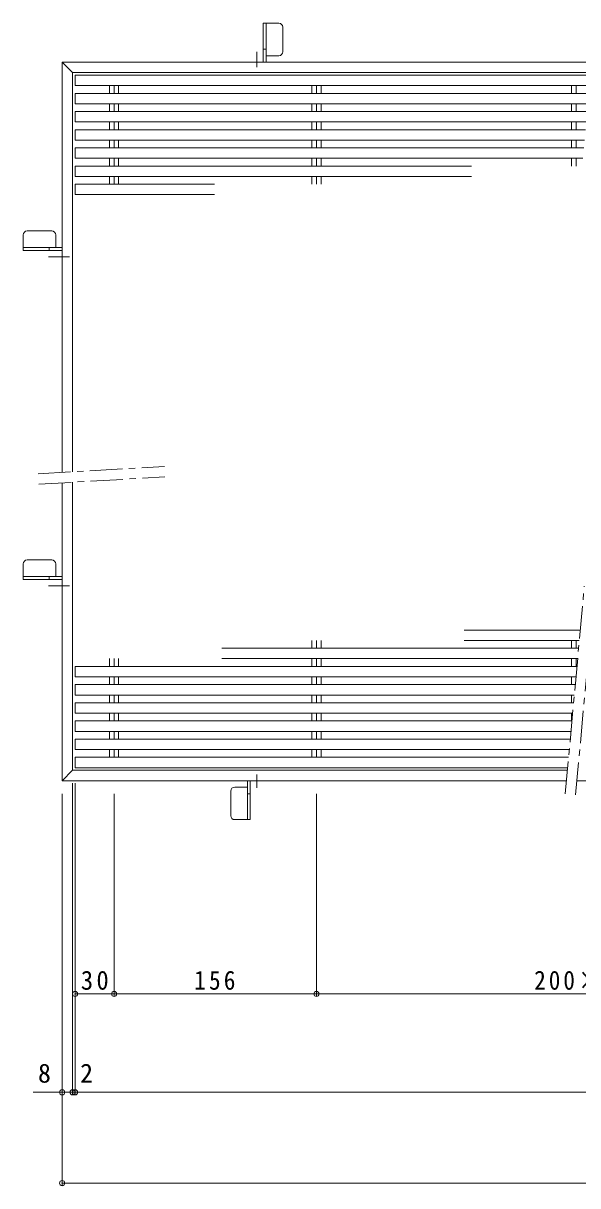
# Model space of a CAD drawing. Units: millimetres at full size, sheet at 1:5. Extents: x -951 to 1099, y -967 to 875.
# Drawn here: x -951 to -524, y -40 to 855 of the extents above; entities that cross this region are included whole.
import ezdxf
from ezdxf.enums import TextEntityAlignment as Align

# ---------------------------------------------------------------- set-up
doc = ezdxf.new("R2010")
doc.units = ezdxf.units.MM
doc.header["$LTSCALE"] = 5
doc.header["$PDMODE"] = 32
doc.header["$PDSIZE"] = 4
doc.linetypes.add('CHAIN1', pattern=[8, 5, -1, 1, -1])
for name, color, linetype, lineweight in [('E-1', 2, 'Continuous', 9), ('E-4', 7, 'Continuous', 9), ('E-A', 3, 'Continuous', 9)]:
    doc.layers.add(name, color=color, linetype=linetype, lineweight=lineweight)
doc.styles.add('ＭＳ ゴシック', font='')
doc.styles.get('ＭＳ ゴシック').set_extended_font_data('MS Gothic')

msp = doc.modelspace()

# ---------------------------------------------------------------- linework, layer by layer
at = {"layer": 'E-1'}
for p, q in [((-763.915, 855.226), (-763.915, 825.226)), ((-751.215, 852.226), (-751.215, 833.226)), ((-766.215, 835.226), (-763.915, 835.226)), ((-921.215, 825.226), (-913.215, 817.226)), ((-921.215, 825.226), (-513.231, 825.226)), ((-921.215, 509.197), (-921.215, 825.226)), ((-754.215, 830.226), (-763.915, 830.226)), ((-913.215, 817.226), (-513.962, 817.226)), ((-913.215, 509.663), (-913.215, 817.226)), ((-951.215, 680.226), (-951.215, 692.226)), ((-948.215, 695.226), (-929.215, 695.226)), ((-948.215, 695.226), (-929.215, 695.226)), ((-926.215, 692.226), (-926.215, 682.526)), ((-926.215, 692.226), (-926.215, 682.526)), ((-951.215, 682.526), (-921.215, 682.526)), ((-951.215, 682.526), (-921.215, 682.526)), ((-931.215, 680.226), (-931.215, 682.526)), ((-931.215, 680.226), (-931.215, 682.526)), ((-921.215, 680.226), (-951.215, 680.226)), ((-913.215, 279.791), (-913.215, 501.65)), ((-921.215, 271.791), (-921.215, 501.184)), ((-951.215, 426.791), (-951.215, 438.791)), ((-948.215, 441.791), (-929.215, 441.791)), ((-948.215, 441.791), (-929.215, 441.791)), ((-926.215, 438.791), (-926.215, 429.091)), ((-926.215, 438.791), (-926.215, 429.091)), ((-951.215, 429.091), (-921.215, 429.091)), ((-951.215, 429.091), (-921.215, 429.091)), ((-921.215, 426.791), (-951.215, 426.791)), ((-931.215, 426.791), (-931.215, 429.091)), ((-931.215, 426.791), (-931.215, 429.091)), ((-913.215, 279.791), (-921.215, 271.791)), ((-531.812, 279.791), (-913.215, 279.791)), ((-532.543, 271.791), (-921.215, 271.791)), ((-778.515, 241.791), (-778.515, 271.791)), ((-776.215, 271.791), (-776.215, 241.791)), ((-71.215, 271.791), (-524.509, 271.791)), ((-791.215, 244.791), (-791.215, 263.791)), ((-788.215, 266.791), (-778.515, 266.791)), ((-776.215, 261.791), (-778.515, 261.791)), ((-776.215, 241.791), (-788.215, 241.791))]:
    msp.add_line(p, q, dxfattribs=at)
at = {"layer": 'E-1', "linetype": 'CHAIN1'}
for p, q in [((-771.215, 833.334), (-771.215, 821.28)), ((-931.857, 675.226), (-915.549, 675.226)), ((-931.438, 675.226), (-917.277, 675.226)), ((-939.726, 508.12), (-842.465, 513.783)), ((-939.26, 500.133), (-842, 505.797)), ((-931.857, 421.791), (-915.549, 421.791)), ((-931.438, 421.791), (-917.277, 421.791)), ((-533.462, 261.717), (-518.857, 421.713)), ((-525.495, 260.99), (-510.823, 421.713)), ((-771.215, 266.334), (-771.215, 276.549))]:
    msp.add_line(p, q, dxfattribs=at)
at = {"layer": 'E-1'}
for points in [[(-766.215, 825.226), (-766.215, 855.226), (-754.215, 855.226)], [(-921.215, 680.226), (-951.215, 680.226), (-951.215, 692.226)], [(-921.215, 426.791), (-951.215, 426.791), (-951.215, 438.791)]]:
    msp.add_lwpolyline(points, dxfattribs=at)
for centre, start, end in [((-754.215, 852.226), 0, 90), ((-754.215, 833.226), 270, 0), ((-948.215, 692.226), 90, 180), ((-948.215, 692.226), 90, 180), ((-929.215, 692.226), 0, 90), ((-929.215, 692.226), 0, 90), ((-948.215, 438.791), 90, 180), ((-948.215, 438.791), 90, 180), ((-929.215, 438.791), 0, 90), ((-929.215, 438.791), 0, 90), ((-788.215, 263.791), 90, 180), ((-788.215, 244.791), 180, 270)]:
    msp.add_arc(centre, 3, start, end, dxfattribs=at)
at = {"layer": 'E-4'}
for p, q in [((-913.215, 30.291), (-913.215, 269.791)), ((-911.215, 30.291), (-911.215, 269.791)), ((-921.215, -39.709), (-921.215, 261.791)), ((-881.215, 106.041), (-881.215, 261.791)), ((-725.215, 106.041), (-725.215, 261.791)), ((-911.215, 107.541), (-881.215, 107.541)), ((-881.215, 107.541), (-725.215, 107.541)), ((-943.55, 31.791), (-47.384, 31.791)), ((-921.215, 31.791), (-913.215, 31.791)), ((-913.215, 31.791), (-911.215, 31.791)), ((-921.215, -38.209), (-71.215, -38.209))]:
    msp.add_line(p, q, dxfattribs=at)
msp.add_lwpolyline([(-725.215, 107.541), (-267.215, 107.541), (-111.215, 107.541)], dxfattribs=at)
for p in [(-911.215, 107.541), (-881.215, 107.541), (-725.215, 107.541), (-921.215, 31.791), (-913.215, 31.791), (-911.215, 31.791), (-921.215, -38.209)]:
    msp.add_point(p, dxfattribs=at)
at = {"layer": 'E-A'}
for p, q in [((-911.215, 807.226), (-911.215, 815.226)), ((-911.215, 815.226), (-514.144, 815.226)), ((-911.215, 807.226), (-514.874, 807.226)), ((-884.751, 801.226), (-884.751, 807.226)), ((-881.215, 801.226), (-881.215, 807.226)), ((-877.68, 801.226), (-877.68, 807.226)), ((-728.751, 801.226), (-728.751, 807.226)), ((-725.215, 801.226), (-725.215, 807.226)), ((-721.68, 801.226), (-721.68, 807.226)), ((-528.751, 801.226), (-528.751, 807.226)), ((-525.215, 801.226), (-525.215, 807.226)), ((-911.215, 793.226), (-911.215, 801.226)), ((-911.215, 801.226), (-515.422, 801.226)), ((-911.215, 793.226), (-516.152, 793.226)), ((-884.751, 787.226), (-884.751, 793.226)), ((-881.215, 787.226), (-881.215, 793.226)), ((-877.68, 787.226), (-877.68, 793.226)), ((-728.751, 787.226), (-728.751, 793.226)), ((-725.215, 787.226), (-725.215, 793.226)), ((-721.68, 787.226), (-721.68, 793.226)), ((-528.751, 787.226), (-528.751, 793.226)), ((-525.215, 787.226), (-525.215, 793.226)), ((-911.215, 779.226), (-911.215, 787.226)), ((-911.215, 787.226), (-516.7, 787.226)), ((-911.215, 779.226), (-517.43, 779.226)), ((-884.751, 773.226), (-884.751, 779.226)), ((-881.215, 773.226), (-881.215, 779.226)), ((-877.68, 773.226), (-877.68, 779.226)), ((-728.751, 773.226), (-728.751, 779.226)), ((-725.215, 773.226), (-725.215, 779.226)), ((-721.68, 773.226), (-721.68, 779.226)), ((-528.751, 773.226), (-528.751, 779.226)), ((-525.215, 773.226), (-525.215, 779.226)), ((-911.215, 765.226), (-911.215, 773.226)), ((-911.215, 773.226), (-517.978, 773.226)), ((-911.215, 765.226), (-518.708, 765.226)), ((-884.751, 759.226), (-884.751, 765.226)), ((-881.215, 759.226), (-881.215, 765.226)), ((-877.68, 759.226), (-877.68, 765.226)), ((-728.751, 759.226), (-728.751, 765.226)), ((-725.215, 759.226), (-725.215, 765.226)), ((-721.68, 759.226), (-721.68, 765.226)), ((-528.751, 759.226), (-528.751, 765.226)), ((-525.215, 759.226), (-525.215, 765.226)), ((-911.215, 751.227), (-911.215, 759.226)), ((-911.215, 759.226), (-519.256, 759.226)), ((-911.215, 751.227), (-519.987, 751.227)), ((-911.215, 737.227), (-911.215, 745.227)), ((-911.215, 745.227), (-605.811, 745.227)), ((-884.751, 745.227), (-884.751, 751.227)), ((-881.215, 745.227), (-881.215, 751.227)), ((-877.68, 745.227), (-877.68, 751.227)), ((-728.751, 745.227), (-728.751, 751.227)), ((-725.215, 745.227), (-725.215, 751.227)), ((-721.68, 745.227), (-721.68, 751.227)), ((-528.751, 745.227), (-528.751, 751.227)), ((-525.215, 745.227), (-525.215, 751.227)), ((-911.215, 737.227), (-605.811, 737.227)), ((-884.751, 731.227), (-884.751, 737.227)), ((-881.215, 731.227), (-881.215, 737.227)), ((-877.68, 731.227), (-877.68, 737.227)), ((-728.751, 731.227), (-728.751, 737.227)), ((-725.215, 731.227), (-725.215, 737.227)), ((-721.68, 731.227), (-721.68, 737.227)), ((-911.215, 723.227), (-911.215, 731.227)), ((-911.215, 731.227), (-803.894, 731.227)), ((-911.215, 723.227), (-803.894, 723.227)), ((-611.31, 387.79), (-521.953, 387.79)), ((-728.751, 373.79), (-728.751, 379.79)), ((-725.215, 373.79), (-725.215, 379.79)), ((-721.68, 373.79), (-721.68, 379.79)), ((-611.31, 379.79), (-522.684, 379.79)), ((-528.751, 373.79), (-528.751, 379.79)), ((-525.215, 373.79), (-525.215, 379.79)), ((-798.181, 373.79), (-523.231, 373.79)), ((-911.215, 351.791), (-911.215, 359.79)), ((-911.215, 359.79), (-524.509, 359.79)), ((-884.751, 359.79), (-884.751, 365.79)), ((-881.215, 359.79), (-881.215, 365.79)), ((-877.68, 359.79), (-877.68, 365.79)), ((-798.181, 365.79), (-523.962, 365.79)), ((-728.751, 359.79), (-728.751, 365.79)), ((-725.215, 359.79), (-725.215, 365.79)), ((-721.68, 359.79), (-721.68, 365.79)), ((-528.751, 359.79), (-528.751, 365.79)), ((-525.215, 359.79), (-525.215, 365.79)), ((-911.215, 351.791), (-525.24, 351.791)), ((-884.751, 345.791), (-884.751, 351.791)), ((-881.215, 345.791), (-881.215, 351.791)), ((-877.68, 345.791), (-877.68, 351.791)), ((-728.751, 345.791), (-728.751, 351.791)), ((-725.215, 345.791), (-725.215, 351.791)), ((-721.68, 345.791), (-721.68, 351.791)), ((-528.751, 345.791), (-528.751, 351.791)), ((-911.215, 337.791), (-911.215, 345.791)), ((-911.215, 345.791), (-525.787, 345.791)), ((-911.215, 337.791), (-526.518, 337.791)), ((-911.215, 323.791), (-911.215, 331.791)), ((-911.215, 331.791), (-527.065, 331.791)), ((-884.751, 331.791), (-884.751, 337.791)), ((-881.215, 331.791), (-881.215, 337.791)), ((-877.68, 331.791), (-877.68, 337.791)), ((-728.751, 331.791), (-728.751, 337.791)), ((-725.215, 331.791), (-725.215, 337.791)), ((-721.68, 331.791), (-721.68, 337.791)), ((-611.31, 331.791), (-527.065, 331.791)), ((-528.751, 331.791), (-528.751, 337.791)), ((-911.215, 323.791), (-527.796, 323.791)), ((-884.751, 317.791), (-884.751, 323.791)), ((-881.215, 317.791), (-881.215, 323.791)), ((-877.68, 317.791), (-877.68, 323.791)), ((-728.751, 317.791), (-728.751, 323.791)), ((-728.751, 317.791), (-728.751, 323.791)), ((-725.215, 317.791), (-725.215, 323.791)), ((-725.215, 317.791), (-725.215, 323.791)), ((-721.68, 317.791), (-721.68, 323.791)), ((-721.68, 317.791), (-721.68, 323.791)), ((-611.31, 323.791), (-527.796, 323.791)), ((-528.751, 317.791), (-528.751, 323.791)), ((-528.751, 317.791), (-528.751, 323.791)), ((-911.215, 309.791), (-911.215, 317.791)), ((-911.215, 317.791), (-528.343, 317.791)), ((-798.181, 317.791), (-528.343, 317.791)), ((-611.31, 317.791), (-528.343, 317.791)), ((-911.215, 309.791), (-529.074, 309.791)), ((-884.751, 303.791), (-884.751, 309.791)), ((-884.751, 303.791), (-884.751, 309.791)), ((-881.215, 303.791), (-881.215, 309.791)), ((-881.215, 303.791), (-881.215, 309.791)), ((-877.68, 303.791), (-877.68, 309.791)), ((-877.68, 303.791), (-877.68, 309.791)), ((-798.181, 309.791), (-529.074, 309.791)), ((-728.751, 303.791), (-728.751, 309.791)), ((-728.751, 303.791), (-728.751, 309.791)), ((-728.751, 303.791), (-728.751, 309.791)), ((-725.215, 303.791), (-725.215, 309.791)), ((-725.215, 303.791), (-725.215, 309.791)), ((-725.215, 303.791), (-725.215, 309.791)), ((-721.68, 303.791), (-721.68, 309.791)), ((-721.68, 303.791), (-721.68, 309.791)), ((-721.68, 303.791), (-721.68, 309.791)), ((-611.31, 309.791), (-529.074, 309.791)), ((-911.215, 295.791), (-911.215, 303.791)), ((-911.215, 295.791), (-911.215, 303.791)), ((-911.215, 303.791), (-529.621, 303.791)), ((-911.215, 303.791), (-529.621, 303.791)), ((-911.215, 295.791), (-530.352, 295.791)), ((-911.215, 295.791), (-530.352, 295.791)), ((-884.751, 289.791), (-884.751, 295.791)), ((-884.751, 289.791), (-884.751, 295.791)), ((-884.751, 289.791), (-884.751, 295.791)), ((-881.215, 289.791), (-881.215, 295.791)), ((-881.215, 289.791), (-881.215, 295.791)), ((-881.215, 289.791), (-881.215, 295.791)), ((-877.68, 289.791), (-877.68, 295.791)), ((-877.68, 289.791), (-877.68, 295.791)), ((-877.68, 289.791), (-877.68, 295.791)), ((-798.181, 303.791), (-529.621, 303.791)), ((-798.181, 295.791), (-530.352, 295.791)), ((-728.751, 289.791), (-728.751, 295.791)), ((-728.751, 289.791), (-728.751, 295.791)), ((-728.751, 289.791), (-728.751, 295.791)), ((-725.215, 289.791), (-725.215, 295.791)), ((-725.215, 289.791), (-725.215, 295.791)), ((-725.215, 289.791), (-725.215, 295.791)), ((-721.68, 289.791), (-721.68, 295.791)), ((-721.68, 289.791), (-721.68, 295.791)), ((-721.68, 289.791), (-721.68, 295.791)), ((-911.215, 281.791), (-911.215, 289.791)), ((-911.215, 281.791), (-911.215, 289.791)), ((-911.215, 281.791), (-911.215, 289.791)), ((-911.215, 289.791), (-530.899, 289.791)), ((-911.215, 289.791), (-530.899, 289.791)), ((-911.215, 289.791), (-530.899, 289.791)), ((-911.215, 281.791), (-531.63, 281.791)), ((-911.215, 281.791), (-531.63, 281.791)), ((-911.215, 281.791), (-531.63, 281.791))]:
    msp.add_line(p, q, dxfattribs=at)

# ---------------------------------------------------------------- texts
at = {"layer": 'E-4', "color": 2, "style": 'ＭＳ ゴシック'}
for s, p in [('8', (-939.859, 34.791)), ('2', (-907.399, 34.791))]:
    msp.add_text(s, height=14.66, dxfattribs=at).set_placement(p, align=Align.BOTTOM_LEFT)
at = {"layer": 'E-4', "color": 2, "char_height": 14.66, "attachment_point": 7, "style": 'ＭＳ ゴシック'}
for s, insert in [('\\T1.27;\\W0.95;30', (-906.84, 110.541)), ('\\T1.27;\\W0.9;156', (-819.465, 110.541)), ('\\T1.25;\\W0.9;200×7=1400', (-557.465, 110.541))]:
    msp.add_mtext(s, dxfattribs=dict(at, insert=insert))

doc.saveas('drawing.dxf')
